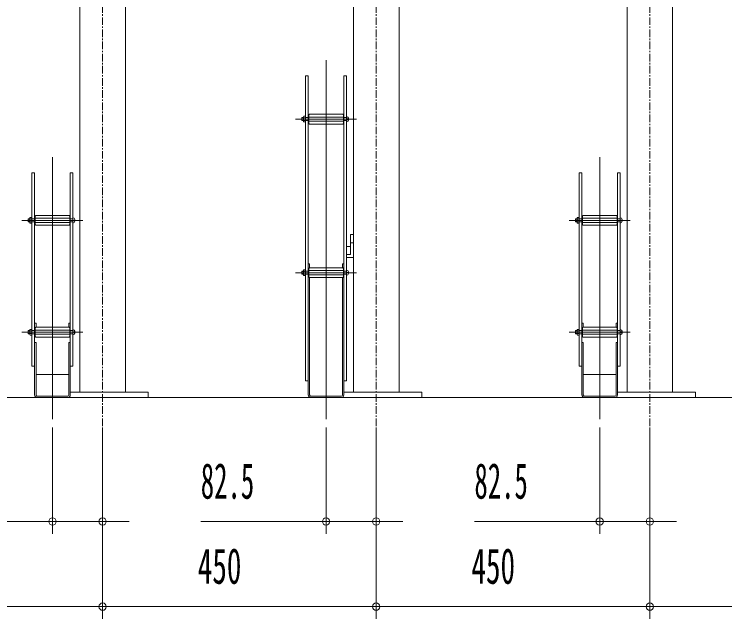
# Model space of a CAD drawing. Units: millimetres, scale not verified. Extents: x -5940 to 5940, y -4200 to 4200.
# Drawn here: x -3932 to -2763, y -2800 to -1805 of the extents above; entities that cross this region are included whole.
import ezdxf
from ezdxf.enums import TextEntityAlignment as Align

# ---------------------------------------------------------------- set-up
doc = ezdxf.new("R2010")
doc.units = ezdxf.units.MM
doc.header["$LTSCALE"] = 10
doc.linetypes.add('USER3', pattern=[2, 1.25, -0.25, 0.25, -0.25])
doc.layers.add('0-3_CSLAYER3', color=7, linetype='Continuous', lineweight=18)
doc.styles.add('ＭＳ ゴシック', font='')
doc.styles.get('ＭＳ ゴシック').set_extended_font_data('MS Gothic')

msp = doc.modelspace()

# ---------------------------------------------------------------- linework, layer by layer
at = {"layer": '0-3_CSLAYER3', "color": 3, "linetype": 'USER3'}
for p, q in [((-3336.21, -810), (-3336.21, -2503.22)), ((-3786.21, -950), (-3786.21, -2503.22)), ((-2886.21, -950), (-2886.21, -2503.22))]:
    msp.add_line(p, q, dxfattribs=at)
at = {"layer": '0-3_CSLAYER3'}
for p, q in [((-3373.71, -1165.68), (-3373.71, -2426.68)), ((-3298.71, -1165.68), (-3298.71, -2426.68)), ((-3823.71, -1305.68), (-3823.71, -2426.68)), ((-3748.71, -1305.68), (-3748.71, -2426.68)), ((-2923.71, -1305.68), (-2923.71, -2426.68)), ((-2848.71, -1305.68), (-2848.71, -2426.68)), ((-3452.5, -1906.32), (-3448.01, -1906.32)), ((-3452.5, -1906.32), (-3452.5, -2407.94)), ((-3448.01, -1906.32), (-3448.01, -2431.08)), ((-3389.41, -1906.32), (-3389.41, -2431.08)), ((-3389.41, -1906.32), (-3384.9, -1906.32)), ((-3384.9, -2407.94), (-3384.9, -1906.32)), ((-3455.63, -1973.46), (-3455.27, -1972.83)), ((-3455.63, -1973.46), (-3455.63, -1981.58)), ((-3455.27, -1972.83), (-3452.87, -1972.83)), ((-3452.5, -1973.46), (-3452.87, -1972.83)), ((-3452.5, -1973.46), (-3452.87, -1975.17)), ((-3447.21, -1984.52), (-3447.21, -1970.52)), ((-3455.63, -1975.02), (-3458.41, -1975.02)), ((-3458.41, -1980.02), (-3458.41, -1975.02)), ((-3455.63, -1975.44), (-3458.41, -1975.44)), ((-3455.63, -1979.6), (-3458.41, -1979.6)), ((-3455.63, -1980.02), (-3458.41, -1980.02)), ((-3455.27, -1979.86), (-3455.63, -1981.58)), ((-3455.63, -1981.58), (-3455.27, -1982.21)), ((-3455.27, -1979.86), (-3452.87, -1979.86)), ((-3455.27, -1982.21), (-3452.87, -1982.21)), ((-3448.01, -1975.02), (-3447.21, -1975.02)), ((-3447.21, -1980.02), (-3448.01, -1980.02)), ((-3446.21, -1985.52), (-3447.21, -1984.52)), ((-3391.2, -1985.52), (-3446.21, -1985.52)), ((-3390.21, -1984.52), (-3391.2, -1985.52)), ((-3390.21, -1975.02), (-3389.41, -1975.02)), ((-3389.41, -1980.02), (-3390.21, -1980.02)), ((-3383.72, -1978.02), (-3383.72, -1977.02)), ((-3381.66, -1977.02), (-3383.72, -1977.02)), ((-3381.66, -1978.02), (-3383.72, -1978.02)), ((-3381.66, -1977.02), (-3381.66, -1975.97)), ((-3381.66, -1979.07), (-3381.66, -1978.02)), ((-3902.51, -2065.79), (-3898.01, -2065.79)), ((-3902.51, -2065.79), (-3902.5, -2384.07)), ((-3898.01, -2065.79), (-3898.01, -2431.08)), ((-3839.41, -2065.79), (-3834.91, -2065.79)), ((-3839.41, -2065.79), (-3839.41, -2431.08)), ((-3834.91, -2384.07), (-3834.91, -2065.79)), ((-3002.51, -2065.79), (-3002.5, -2384.07)), ((-2939.41, -2065.79), (-2939.41, -2431.08)), ((-2939.41, -2065.79), (-2934.91, -2065.79)), ((-2934.9, -2384.07), (-2934.91, -2065.79)), ((-3896.21, -2136.07), (-3897.21, -2137.07)), ((-3841.2, -2136.07), (-3896.21, -2136.07)), ((-3840.21, -2137.07), (-3841.2, -2136.07)), ((-3840.21, -2151.07), (-3840.21, -2137.07)), ((-2996.21, -2136.07), (-2997.21, -2137.07)), ((-2941.2, -2136.07), (-2996.21, -2136.07)), ((-2940.21, -2137.07), (-2941.2, -2136.07)), ((-2940.21, -2151.07), (-2940.21, -2137.07)), ((-3905.63, -2141.57), (-3908.41, -2141.57)), ((-3905.63, -2142), (-3908.41, -2142)), ((-3905.63, -2146.15), (-3908.41, -2146.15)), ((-3905.63, -2140.01), (-3905.27, -2139.38)), ((-3905.63, -2140.01), (-3905.63, -2148.14)), ((-3905.63, -2140.01), (-3905.27, -2141.73)), ((-3905.27, -2146.42), (-3905.63, -2148.14)), ((-3905.63, -2148.14), (-3905.27, -2148.76)), ((-3905.27, -2139.38), (-3902.87, -2139.38)), ((-3905.27, -2141.73), (-3902.87, -2141.73)), ((-3905.27, -2146.42), (-3902.87, -2146.42)), ((-3905.27, -2148.76), (-3902.87, -2148.76)), ((-3902.5, -2140.01), (-3902.87, -2139.38)), ((-3902.5, -2140.01), (-3902.87, -2141.73)), ((-3898.01, -2141.57), (-3897.21, -2141.57)), ((-3897.21, -2146.57), (-3898.01, -2146.57)), ((-3840.21, -2141.57), (-3839.41, -2141.57)), ((-3839.41, -2146.57), (-3840.21, -2146.57)), ((-3831.66, -2143.57), (-3833.72, -2143.57)), ((-3833.72, -2144.57), (-3833.72, -2143.57)), ((-3831.66, -2144.57), (-3833.72, -2144.57)), ((-3831.66, -2143.57), (-3831.66, -2142.52)), ((-3831.66, -2145.62), (-3831.66, -2144.57)), ((-3005.63, -2141.57), (-3008.4, -2141.57)), ((-3008.4, -2146.57), (-3008.4, -2141.57)), ((-3005.63, -2142), (-3008.4, -2142)), ((-3005.63, -2146.15), (-3008.4, -2146.15)), ((-3005.63, -2146.57), (-3008.4, -2146.57)), ((-3005.63, -2140.01), (-3005.63, -2148.14)), ((-3005.63, -2140.01), (-3005.27, -2141.73)), ((-3005.27, -2146.42), (-3005.63, -2148.14)), ((-3005.63, -2148.14), (-3005.27, -2148.76)), ((-3005.27, -2141.73), (-3002.87, -2141.73)), ((-3005.27, -2146.42), (-3002.87, -2146.42)), ((-3005.27, -2148.76), (-3002.87, -2148.76)), ((-3002.5, -2140.01), (-3002.87, -2139.38)), ((-3002.5, -2140.01), (-3002.87, -2141.73)), ((-2998.01, -2141.57), (-2997.21, -2141.57)), ((-2997.21, -2146.57), (-2998.01, -2146.57)), ((-2940.21, -2141.57), (-2939.41, -2141.57)), ((-2939.41, -2146.57), (-2940.21, -2146.57)), ((-2931.66, -2143.57), (-2933.72, -2143.57)), ((-2933.72, -2144.57), (-2933.72, -2143.57)), ((-2931.66, -2144.57), (-2933.72, -2144.57)), ((-2931.66, -2143.57), (-2931.66, -2142.52)), ((-2931.66, -2145.62), (-2931.66, -2144.57)), ((-3378.71, -2167.56), (-3378.71, -2200.43)), ((-3378.71, -2167.56), (-3373.71, -2167.56)), ((-3378.71, -2180.86), (-3373.71, -2180.86)), ((-3384.9, -2187.14), (-3378.71, -2187.14)), ((-3384.9, -2200.43), (-3378.71, -2200.43)), ((-3384.9, -2205.33), (-3373.71, -2205.33)), ((-3448.01, -2215.39), (-3445.71, -2215.39)), ((-3445.71, -2215.39), (-3445.71, -2222.14)), ((-3391.71, -2215.39), (-3391.71, -2222.14)), ((-3391.71, -2215.39), (-3389.41, -2215.39)), ((-3455.63, -2227.64), (-3458.41, -2227.64)), ((-3458.41, -2232.64), (-3458.41, -2227.64)), ((-3455.63, -2228.07), (-3458.41, -2228.07)), ((-3455.63, -2226.08), (-3455.27, -2225.45)), ((-3455.63, -2226.08), (-3455.63, -2234.21)), ((-3455.27, -2225.45), (-3452.87, -2225.45)), ((-3452.5, -2226.08), (-3452.87, -2225.45)), ((-3452.5, -2226.08), (-3452.87, -2227.8)), ((-3448.01, -2227.64), (-3447.21, -2227.64)), ((-3446.21, -2222.14), (-3447.21, -2223.14)), ((-3391.2, -2222.14), (-3446.21, -2222.14)), ((-3390.21, -2223.14), (-3391.2, -2222.14)), ((-3390.21, -2237.14), (-3390.21, -2223.14)), ((-3390.21, -2227.64), (-3389.41, -2227.64)), ((-3383.72, -2230.64), (-3383.72, -2229.64)), ((-3381.66, -2229.64), (-3383.72, -2229.64)), ((-3381.66, -2230.64), (-3383.72, -2230.64)), ((-3381.66, -2229.64), (-3381.66, -2228.59)), ((-3381.66, -2231.69), (-3381.66, -2230.64)), ((-3455.63, -2232.22), (-3458.41, -2232.22)), ((-3455.63, -2232.64), (-3458.41, -2232.64)), ((-3455.27, -2232.49), (-3452.87, -2232.49)), ((-3452.87, -2232.49), (-3452.5, -2234.21)), ((-3452.5, -2234.21), (-3452.87, -2234.83)), ((-3447.21, -2232.64), (-3448.01, -2232.64)), ((-3445.71, -2238.14), (-3445.71, -2431.08)), ((-3391.71, -2238.14), (-3391.71, -2431.08)), ((-3389.41, -2232.64), (-3390.21, -2232.64)), ((-3898.01, -2313.32), (-3895.71, -2313.32)), ((-3895.71, -2313.32), (-3895.71, -2320.07)), ((-3841.71, -2313.32), (-3841.71, -2320.07)), ((-3841.71, -2313.32), (-3839.41, -2313.32)), ((-2998.01, -2313.32), (-2995.71, -2313.32)), ((-2995.71, -2313.32), (-2995.71, -2320.07)), ((-2941.71, -2313.32), (-2941.71, -2320.07)), ((-2941.71, -2313.32), (-2939.41, -2313.32)), ((-3905.63, -2324.01), (-3905.27, -2323.38)), ((-3905.63, -2324.01), (-3905.27, -2325.73)), ((-3905.63, -2324.01), (-3905.63, -2332.14)), ((-3905.27, -2323.38), (-3902.87, -2323.38)), ((-3902.5, -2324.01), (-3902.87, -2323.38)), ((-3902.5, -2324.01), (-3902.87, -2325.73)), ((-3896.21, -2320.07), (-3897.21, -2321.07)), ((-3841.2, -2320.07), (-3896.21, -2320.07)), ((-3840.21, -2321.07), (-3841.2, -2320.07)), ((-3840.21, -2335.07), (-3840.21, -2321.07)), ((-3005.63, -2324.01), (-3005.27, -2325.73)), ((-3005.63, -2324.01), (-3005.63, -2332.14)), ((-3002.5, -2324.01), (-3002.87, -2323.38)), ((-3002.5, -2324.01), (-3002.87, -2325.73)), ((-2996.21, -2320.07), (-2997.21, -2321.07)), ((-2941.2, -2320.07), (-2996.21, -2320.07)), ((-2940.21, -2321.07), (-2941.2, -2320.07)), ((-2940.21, -2335.07), (-2940.21, -2321.07)), ((-3905.63, -2325.57), (-3908.41, -2325.57)), ((-3905.63, -2325.99), (-3908.41, -2325.99)), ((-3905.63, -2330.15), (-3908.41, -2330.15)), ((-3905.27, -2330.42), (-3905.63, -2332.14)), ((-3905.63, -2332.14), (-3905.27, -2332.76)), ((-3905.27, -2325.73), (-3902.87, -2325.73)), ((-3905.27, -2330.42), (-3902.87, -2330.42)), ((-3905.27, -2332.76), (-3902.87, -2332.76)), ((-3898.01, -2325.57), (-3897.21, -2325.57)), ((-3897.21, -2330.57), (-3898.01, -2330.57)), ((-3840.21, -2335.07), (-3841.2, -2336.07)), ((-3840.21, -2325.57), (-3839.41, -2325.57)), ((-3839.41, -2330.57), (-3840.21, -2330.57)), ((-3833.72, -2328.57), (-3833.72, -2327.57)), ((-3831.66, -2327.57), (-3833.72, -2327.57)), ((-3831.66, -2328.57), (-3833.72, -2328.57)), ((-3831.66, -2327.57), (-3831.66, -2326.52)), ((-3831.66, -2329.62), (-3831.66, -2328.57)), ((-3005.63, -2325.57), (-3008.4, -2325.57)), ((-3005.63, -2325.99), (-3008.4, -2325.99)), ((-3005.63, -2330.15), (-3008.4, -2330.15)), ((-3005.27, -2330.42), (-3005.63, -2332.14)), ((-3005.63, -2332.14), (-3005.27, -2332.76)), ((-3005.27, -2325.73), (-3002.87, -2325.73)), ((-3005.27, -2330.42), (-3002.87, -2330.42)), ((-3005.27, -2332.76), (-3002.87, -2332.76)), ((-2998.01, -2325.57), (-2997.21, -2325.57)), ((-2997.21, -2330.57), (-2998.01, -2330.57)), ((-2940.21, -2325.57), (-2939.41, -2325.57)), ((-2939.41, -2330.57), (-2940.21, -2330.57)), ((-2931.66, -2327.57), (-2933.72, -2327.57)), ((-2933.72, -2328.57), (-2933.72, -2327.57)), ((-2931.66, -2328.57), (-2933.72, -2328.57)), ((-2931.66, -2327.57), (-2931.66, -2326.52)), ((-2931.66, -2329.62), (-2931.66, -2328.57)), ((-3841.71, -2344.96), (-3841.71, -2431.08)), ((-3841.71, -2344.96), (-3839.41, -2344.96)), ((-2998.01, -2344.96), (-2995.71, -2344.96)), ((-2995.71, -2344.96), (-2995.71, -2431.08)), ((-2941.71, -2344.96), (-2939.41, -2344.96)), ((-2941.71, -2344.96), (-2941.71, -2431.08)), ((-3898.01, -2384.07), (-3902.5, -2384.07)), ((-3834.91, -2384.07), (-3839.41, -2384.07)), ((-2998.01, -2384.07), (-3002.5, -2384.07)), ((-2934.9, -2384.07), (-2939.41, -2384.07)), ((-3895.71, -2397.64), (-3841.71, -2397.64)), ((-2995.71, -2397.64), (-2941.71, -2397.64)), ((-3448.01, -2407.94), (-3452.5, -2407.94)), ((-3384.9, -2407.94), (-3389.41, -2407.94)), ((-3839.41, -2426.68), (-3711.21, -2426.68)), ((-3711.21, -2426.68), (-3711.21, -2435.68)), ((-2939.41, -2426.68), (-2811.21, -2426.68)), ((-2811.21, -2426.68), (-2811.21, -2435.68)), ((-3893.41, -2433.38), (-3844.01, -2433.38)), ((-3893.41, -2435.68), (-3844.01, -2435.68)), ((-3839.41, -2435.68), (-3711.21, -2435.68)), ((-3443.41, -2433.38), (-3394.01, -2433.38)), ((-3443.41, -2435.68), (-3394.01, -2435.68)), ((-3389.41, -2435.68), (-3261.21, -2435.68)), ((-2993.41, -2433.38), (-2944, -2433.38)), ((-2993.41, -2435.68), (-2944, -2435.68)), ((-2939.41, -2435.68), (-2811.21, -2435.68))]:
    msp.add_line(p, q, dxfattribs=at)
at = {"layer": '0-3_CSLAYER3', "color": 3}
for p, q in [((-3418.71, -1880.47), (-3418.71, -2470.99)), ((-3390.21, -1974.02), (-3447.21, -1974.02)), ((-3368.83, -1977.52), (-3469.14, -1977.52)), ((-3447.21, -1975.02), (-3452.5, -1975.02)), ((-3447.21, -1980.02), (-3452.5, -1980.02)), ((-3390.21, -1981.02), (-3447.21, -1981.02)), ((-3385.4, -1975.02), (-3390.21, -1975.02)), ((-3385.4, -1980.02), (-3390.21, -1980.02)), ((-3868.71, -2039.95), (-3868.71, -2470.99)), ((-2968.71, -2039.95), (-2968.71, -2470.99)), ((-3818.83, -2144.07), (-3919.14, -2144.07)), ((-3897.21, -2141.57), (-3902.5, -2141.57)), ((-3897.21, -2146.57), (-3902.5, -2146.57)), ((-3840.21, -2140.57), (-3897.21, -2140.57)), ((-3840.21, -2147.57), (-3897.21, -2147.57)), ((-3835.4, -2141.57), (-3840.21, -2141.57)), ((-3835.4, -2146.57), (-3840.21, -2146.57)), ((-2918.83, -2144.07), (-3019.14, -2144.07)), ((-2997.21, -2141.57), (-3002.5, -2141.57)), ((-2997.21, -2146.57), (-3002.5, -2146.57)), ((-2940.21, -2140.57), (-2997.21, -2140.57)), ((-2940.21, -2147.57), (-2997.21, -2147.57)), ((-2935.4, -2141.57), (-2940.21, -2141.57)), ((-2935.4, -2146.57), (-2940.21, -2146.57)), ((-3368.83, -2230.14), (-3469.14, -2230.14)), ((-3447.21, -2227.64), (-3452.5, -2227.64)), ((-3390.21, -2226.64), (-3447.21, -2226.64)), ((-3385.4, -2227.64), (-3390.21, -2227.64)), ((-3447.21, -2232.64), (-3452.5, -2232.64)), ((-3390.21, -2233.64), (-3447.21, -2233.64)), ((-3385.4, -2232.64), (-3390.21, -2232.64)), ((-3840.21, -2324.57), (-3897.21, -2324.57)), ((-2940.21, -2324.57), (-2997.21, -2324.57)), ((-3818.83, -2328.07), (-3919.14, -2328.07)), ((-3897.21, -2325.57), (-3902.5, -2325.57)), ((-3897.21, -2330.57), (-3902.5, -2330.57)), ((-3840.21, -2331.57), (-3897.21, -2331.57)), ((-3835.4, -2325.57), (-3840.21, -2325.57)), ((-3835.4, -2330.57), (-3840.21, -2330.57)), ((-2918.83, -2328.07), (-3019.14, -2328.07)), ((-2997.21, -2325.57), (-3002.5, -2325.57)), ((-2997.21, -2330.57), (-3002.5, -2330.57)), ((-2940.21, -2331.57), (-2997.21, -2331.57)), ((-2935.4, -2325.57), (-2940.21, -2325.57)), ((-2935.4, -2330.57), (-2940.21, -2330.57)), ((-3868.71, -2485.16), (-3868.71, -2659.68)), ((-3786.21, -2485.16), (-3786.21, -2799.68)), ((-3418.71, -2485.16), (-3418.71, -2659.68)), ((-3336.21, -2485.16), (-3336.21, -2799.68)), ((-2968.71, -2485.16), (-2968.71, -2659.68)), ((-2886.21, -2485.16), (-2886.21, -2799.68)), ((-3742.35, -2639.68), (-4074.71, -2639.68)), ((-3292.35, -2639.68), (-3624.71, -2639.68)), ((-2842.35, -2639.68), (-3174.71, -2639.68)), ((-4286.21, -2779.68), (-2036.21, -2779.68))]:
    msp.add_line(p, q, dxfattribs=at)
at = {"layer": '0-3_CSLAYER3', "color": 5}
msp.add_lwpolyline([(-2036.21, -810), (-2036.21, -2435.68), (-4286.21, -2435.68)], dxfattribs=at)
at = {"layer": '0-3_CSLAYER3'}
for points in [[(-3455.63, -1973.46), (-3455.27, -1975.17), (-3452.87, -1975.17)], [(-3390.21, -1984.52), (-3390.21, -1970.52), (-3391.2, -1969.52), (-3446.21, -1969.52), (-3447.21, -1970.52)], [(-3452.87, -1979.86), (-3452.5, -1981.58), (-3452.87, -1982.21)], [(-3002.51, -2065.79), (-2998.01, -2065.79), (-2998.01, -2431.08)], [(-3840.21, -2151.07), (-3841.2, -2152.07), (-3896.21, -2152.07), (-3897.21, -2151.07), (-3897.21, -2137.07)], [(-2940.21, -2151.07), (-2941.2, -2152.07), (-2996.21, -2152.07), (-2997.21, -2151.07), (-2997.21, -2137.07)], [(-3905.63, -2146.57), (-3908.41, -2146.57), (-3908.41, -2141.57)], [(-3902.87, -2146.42), (-3902.5, -2148.14), (-3902.87, -2148.76)], [(-3005.63, -2140.01), (-3005.27, -2139.38), (-3002.87, -2139.38)], [(-3002.87, -2146.42), (-3002.5, -2148.14), (-3002.87, -2148.76)], [(-3455.63, -2226.08), (-3455.27, -2227.8), (-3452.87, -2227.8)], [(-3446.21, -2238.14), (-3447.21, -2237.14), (-3447.21, -2223.14)], [(-3455.27, -2232.49), (-3455.63, -2234.21), (-3455.27, -2234.83), (-3452.87, -2234.83)], [(-3390.21, -2237.14), (-3391.2, -2238.14), (-3446.21, -2238.14)], [(-3841.2, -2336.07), (-3896.21, -2336.07), (-3897.21, -2335.07), (-3897.21, -2321.07)], [(-3005.63, -2324.01), (-3005.27, -2323.38), (-3002.87, -2323.38)], [(-2996.21, -2336.07), (-2997.21, -2335.07), (-2997.21, -2321.07)], [(-3905.63, -2330.57), (-3908.41, -2330.57), (-3908.41, -2325.57)], [(-3902.87, -2330.42), (-3902.5, -2332.14), (-3902.87, -2332.76)], [(-3005.63, -2330.57), (-3008.4, -2330.57), (-3008.4, -2325.57)], [(-3002.87, -2330.42), (-3002.5, -2332.14), (-3002.87, -2332.76)], [(-2940.21, -2335.07), (-2941.2, -2336.07), (-2996.21, -2336.07)], [(-3898.01, -2344.96), (-3895.71, -2344.96), (-3895.71, -2431.08)], [(-3389.41, -2426.68), (-3261.21, -2426.68), (-3261.21, -2435.68)]]:
    msp.add_lwpolyline(points, dxfattribs=at)
at = {"layer": '0-3_CSLAYER3', "color": 3}
for centre in [(-3868.71, -2639.68), (-3786.21, -2639.68), (-3418.71, -2639.68), (-3336.21, -2639.68), (-2968.71, -2639.68), (-2886.21, -2639.68), (-3786.21, -2779.68), (-3336.21, -2779.68), (-2886.21, -2779.68)]:
    msp.add_circle(centre, 6, dxfattribs=at)
at = {"layer": '0-3_CSLAYER3'}
for centre, radius, start, end in [((-3385.47, -1977.07), 3.97, 16.1492, 81.85266), ((-3447.87, -1977.52), 7.76, 162.41203, 197.58793), ((-3460.27, -1977.52), 7.76, 342.41206, 17.58794), ((-3385.47, -1977.97), 3.97, 278.14732, 343.85076), ((-3897.87, -2144.07), 7.76, 162.41203, 197.58793), ((-3910.27, -2144.07), 7.76, 342.41206, 17.58794), ((-3835.47, -2143.63), 3.97, 16.1492, 81.85266), ((-3835.47, -2144.52), 3.97, 278.14732, 343.85076), ((-2997.87, -2144.07), 7.76, 162.41203, 197.58793), ((-3010.27, -2144.07), 7.76, 342.41206, 17.58794), ((-2935.47, -2143.63), 3.97, 16.1492, 81.85266), ((-2935.47, -2144.52), 3.97, 278.14732, 343.85076), ((-3447.87, -2230.14), 7.76, 162.41203, 197.58793), ((-3460.27, -2230.14), 7.76, 342.41206, 17.58794), ((-3385.47, -2229.7), 3.97, 16.1492, 81.85266), ((-3385.47, -2230.59), 3.97, 278.14732, 343.85076), ((-3835.47, -2327.63), 3.97, 16.1492, 81.85266), ((-2935.47, -2327.63), 3.97, 16.1492, 81.85266), ((-3897.87, -2328.07), 7.76, 162.41203, 197.58793), ((-3910.27, -2328.07), 7.76, 342.41206, 17.58794), ((-3835.47, -2328.52), 3.97, 278.14732, 343.85076), ((-2997.87, -2328.07), 7.76, 162.41203, 197.58793), ((-3010.27, -2328.07), 7.76, 342.41206, 17.58794), ((-2935.47, -2328.52), 3.97, 278.14732, 343.85076), ((-3893.41, -2431.08), 4.6, 179.99998, 270), ((-3893.41, -2431.08), 2.3, 179.99998, 270), ((-3844.01, -2431.08), 4.6, 269.99998, 0), ((-3844.01, -2431.08), 2.3, 269.99998, 0), ((-3443.41, -2431.08), 4.6, 179.99998, 270), ((-3443.41, -2431.08), 2.3, 179.99998, 270), ((-3394.01, -2431.08), 4.6, 269.99998, 0), ((-3394.01, -2431.08), 2.3, 269.99998, 0), ((-2993.41, -2431.08), 4.6, 179.99998, 270), ((-2993.41, -2431.08), 2.3, 179.99998, 270), ((-2944, -2431.08), 4.6, 269.99998, 0), ((-2944, -2431.08), 2.3, 269.99998, 0)]:
    msp.add_arc(centre, radius, start, end, dxfattribs=at)

# ---------------------------------------------------------------- texts
at = {"layer": '0-3_CSLAYER3', "style": 'ＭＳ ゴシック'}
for s, width, p in [('82.5', 0.55, (-3624.71, -2619.68)), ('82.5', 0.55, (-3174.71, -2619.68)), ('450', 0.6, (-3629.71, -2759.68)), ('450', 0.6, (-3179.71, -2759.68))]:
    msp.add_text(s, height=58.65, dxfattribs=dict(at, width=width)).set_placement(p, align=Align.BOTTOM_LEFT)

doc.saveas('drawing.dxf')
